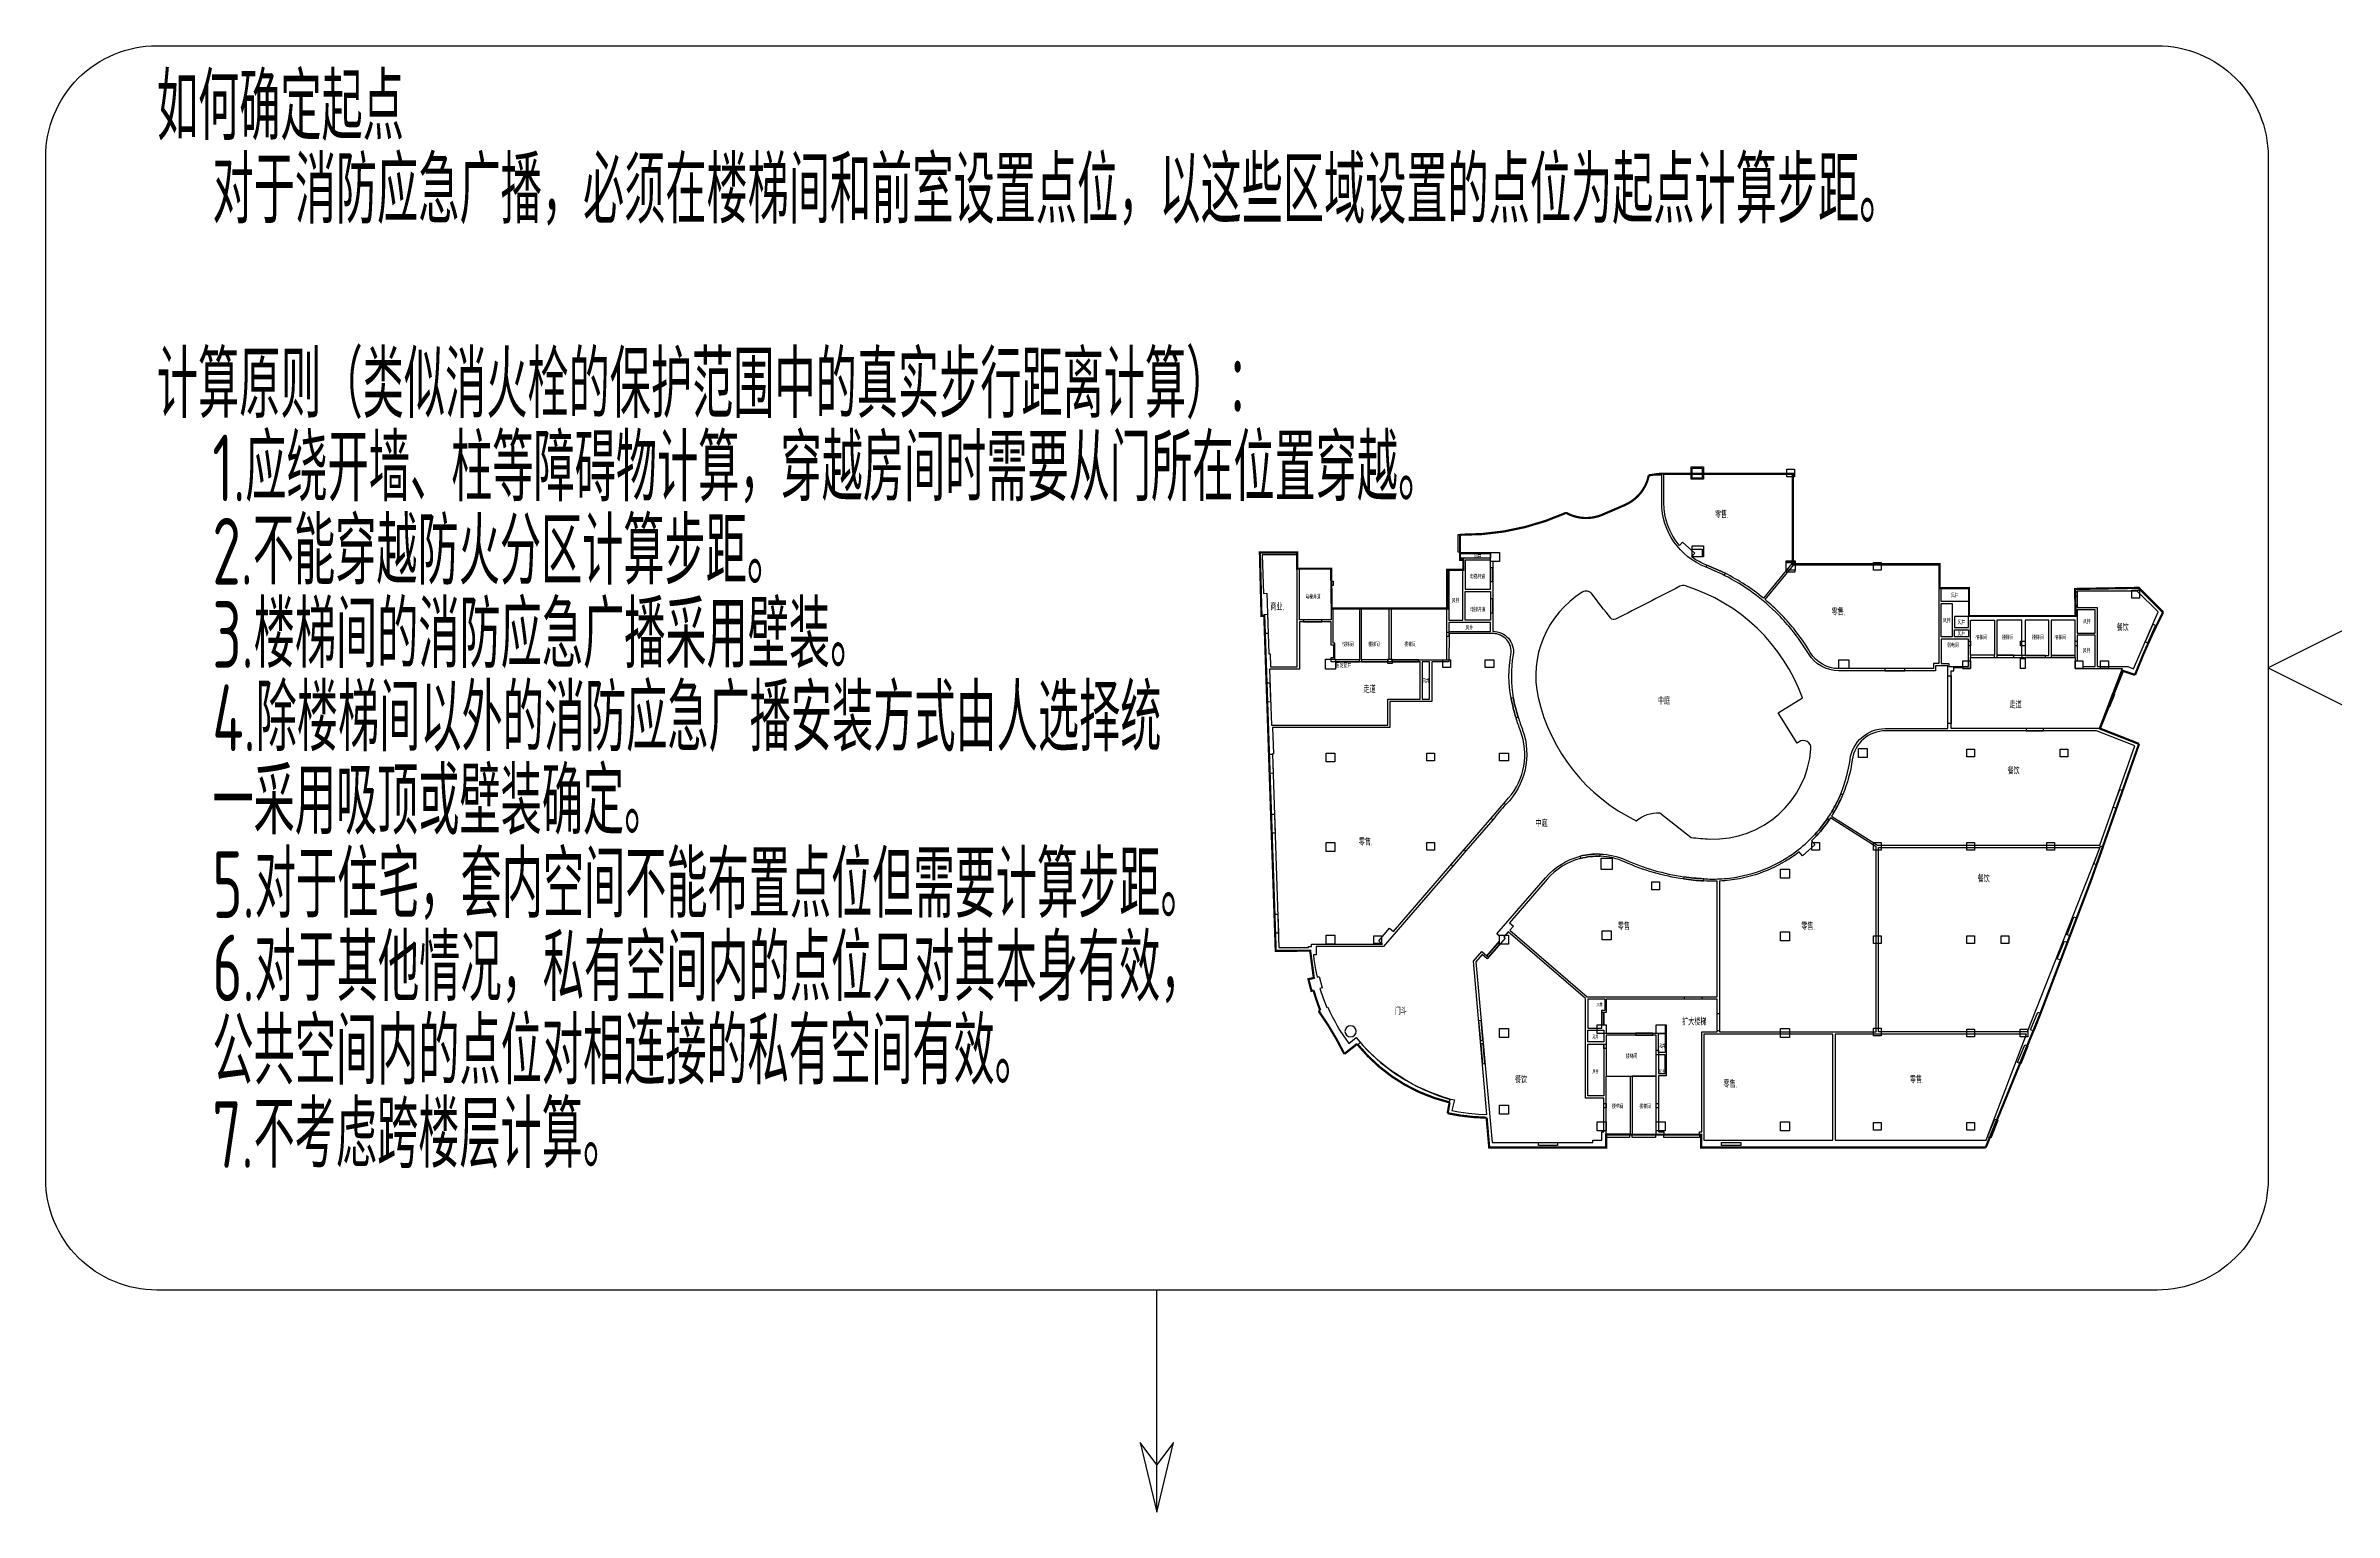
# Model space of a CAD drawing. Header units: millimetres. Extents: x -77018 to 517482, y 303285 to 1564785.
# Drawn here: x 55232 to 261177, y 563285 to 695285 of the extents above; entities that cross this region are included whole.
import ezdxf
from ezdxf.enums import TextEntityAlignment as Align

# ---------------------------------------------------------------- set-up
doc = ezdxf.new("R2010")
doc.units = ezdxf.units.MM
doc.header["$LTSCALE"] = 1000
doc.linetypes.add('DASH', pattern=[0.35, 0.25, -0.1])
doc.layers.add('AD-AREA-DIVD', color=1, linetype='Continuous', true_color=0xff0000)
for name, color, linetype in [('AD-AREA-OUTL', 31, 'Continuous'), ('AD-NAME-ROOM', 9, 'Continuous'), ('E-UNIV-DIAG', 2, 'Continuous'), ('E-UNIV-NOTE', 6, 'Continuous'), ('柱子', 7, 'Continuous'), ('门窗框线', 114, 'Continuous')]:
    doc.layers.add(name, color=color, linetype=linetype)
doc.styles.add('TH-STYLE3', font='tssdeng.shx', dxfattribs={"width": 0.65, "bigfont": 'tssdchn.shx'})

msp = doc.modelspace()

# ---------------------------------------------------------------- linework, layer by layer
at = {"layer": 'AD-AREA-DIVD', "linetype": 'DASH', "ltscale": 2, "const_width": 200}
msp.add_lwpolyline([(245780, 644296, 0.0277937), (243250, 638657), (242163, 639015), (240098, 633822), (243612, 632442, -0.0184976), (229813, 596119), (204205, 596119), (204205, 597269), (195655, 597269), (195655, 596119), (185133, 596119), (184899, 598798, -0.0474949), (181389, 599197), (181569, 600175, -0.1669327), (173244, 605441), (172096, 604534, 0.0388362), (169782, 608403), (169923, 608462, -0.0187664), (169318, 610267), (169135, 610213), (168860, 611264), (169348, 611379), (169018, 613833), (165920, 613819), (164888, 643982), (164639, 643974), (164494, 649669), (167853, 649669), (167853, 648219), (170903, 648219), (170955, 644629), (181355, 644629), (181355, 648119), (182805, 648119), (182805, 649019), (182503, 649019), (182503, 651269, 0.1084746), (192050, 653242, 0.2325357), (195324, 653078), (197324, 653940, 0.2461203), (199495, 656619), (200605, 656769), (212455, 656769), (212455, 648619), (225655, 648619), (225655, 646469), (228305, 646469), (228305, 643959), (237905, 643959), (237853, 646389), (243575, 646489)], format="xyb", close=True, dxfattribs=at)
at = {"layer": 'AD-AREA-OUTL'}
for points in [[(203303, 657369), (204403, 657369), (204403, 656269), (203303, 656269)], [(167853, 639369), (167853, 649469), (164701, 649469), (164820, 645991), (165120, 646002), (165306, 640556), (165406, 640560), (165446, 639369)], [(182503, 649569), (185253, 649569), (185253, 649169), (182503, 649169)], [(182953, 646369), (185253, 646369), (185253, 648969), (182953, 648969)], [(170903, 643619), (168053, 643619), (168053, 648219), (170903, 648219)], [(182753, 648069), (181503, 648069), (181503, 643569), (182753, 643569)], [(171103, 644609), (173453, 644609), (173453, 640019), (171253, 640019), (171253, 641519), (171103, 641519)], [(173653, 644609), (176103, 644609), (176103, 640019), (173653, 640019)], [(181303, 644609), (176303, 644609), (176303, 640019), (181303, 640019)], [(182953, 646169), (185253, 646169), (185253, 643569), (182953, 643569)], [(225803, 646419), (228253, 646419), (228253, 645269), (225803, 645269)], [(226803, 642069), (225803, 642069), (225803, 645069), (226803, 645069)], [(238053, 646189), (238053, 644719), (239853, 644719), (239853, 639419), (242611, 639419), (243125, 639209), (245322, 644317), (243451, 646189)], [(178903, 639819), (170903, 639819), (170903, 640219), (171153, 640219), (171153, 641319), (170903, 641319), (170903, 643419), (168053, 643419), (168053, 639169), (165353, 639169), (165526, 634119), (176003, 634119), (176003, 636469), (178903, 636469)], [(185253, 643369), (181503, 643369), (181503, 642569), (185253, 642569)], [(228253, 643919), (227003, 643919), (227003, 642919), (228253, 642919)], [(227003, 642719), (228253, 642719), (228253, 642069), (227003, 642069)], [(228453, 643589), (230603, 643589), (230603, 640429), (228453, 640429)], [(230803, 640419), (233053, 640419), (233053, 643589), (230803, 643589)], [(233353, 640409), (235503, 640409), (235503, 643579), (233353, 643579)], [(235703, 640409), (237853, 640409), (237853, 643579), (235703, 643579)], [(239653, 644519), (238053, 644519), (238053, 642419), (239653, 642419)], [(225803, 641869), (225803, 639669), (226503, 639669), (226503, 639419), (228253, 639419), (228253, 641869)], [(239653, 639419), (239653, 642218), (238053, 642219), (238053, 639919), (238553, 639919), (238553, 639419)], [(179753, 639819), (179103, 639819), (179103, 636469), (179753, 636469)], [(240021, 633819), (226703, 633819), (226703, 639019), (226953, 639019), (226953, 639319), (227753, 639319), (227753, 639219), (228453, 639219), (228453, 640219), (237853, 640219), (237853, 639219), (242082, 639219)], [(220153, 623119), (240071, 623119), (233558, 606519), (220153, 606519)], [(185396, 596569), (194453, 596569), (194453, 596769), (195253, 596769), (195253, 597519), (195453, 597519), (195453, 600569), (193803, 600569), (193803, 609523), (186848, 615525), (186455, 615069), (186568, 614971), (184944, 613088), (184490, 613480), (183918, 612818)], [(194003, 606869), (195253, 606869), (195253, 608469), (195553, 608469), (195553, 609469), (194003, 609469)], [(205653, 606519), (205653, 609469), (195653, 609469), (195653, 608269), (195453, 608269), (195453, 607169), (195653, 607169), (195653, 606419), (200153, 606419), (200153, 607169), (201053, 607169), (201053, 602569), (200353, 602569), (200353, 597519), (200853, 597519), (200853, 597319), (204053, 597319), (204053, 597519), (204253, 597519), (204253, 606519)], [(194003, 606669), (195453, 606669), (195453, 605619), (194003, 605619)], [(195653, 602549), (200153, 602549), (200153, 606219), (195653, 606219)], [(200953, 604669), (200353, 604669), (200353, 606369), (200953, 606369)], [(216053, 606319), (204453, 606319), (204453, 596769), (216053, 596769)], [(233479, 606319), (216253, 606319), (216253, 596769), (229848, 596769)], [(194003, 605419), (195453, 605419), (195453, 600769), (194003, 600769)], [(200953, 604469), (200353, 604469), (200353, 602769), (200953, 602769)], [(195653, 602549), (197803, 602549), (197803, 597319), (195653, 597319)], [(198003, 597319), (200153, 597319), (200153, 602549), (198003, 602549)]]:
    msp.add_lwpolyline(points, close=True, dxfattribs=at)
for points in [[(169553, 614219), (169553, 613469), (169316, 613469), (169362, 613032), (169494, 612150), (169640, 611448), (169833, 611494), (170094, 610498), (169902, 610442), (170183, 609568), (170514, 608725), (170518, 608715), (170610, 608755, 0.060062), (172493, 605491), (173157, 606023), (173791, 605257, 0.1267433), (181128, 600588), (181689, 600446), (181694, 600444), (181703, 600480), (181995, 600412), (181771, 599449), (182375, 599327), (183258, 599199), (184167, 599121), (184924, 599097), (183712, 612885), (184469, 613762), (184923, 613370), (186053, 614680), (186053, 615151), (185832, 615342), (190186, 620387, -0.1520211), (193313, 622335, -0.0729671), (195103, 622532, -0.0959666), (197400, 622001, 0.0344701), (199972, 621063, 0.0338173), (202648, 620483, 0.0229396), (204439, 620304, 0.0268272), (205853, 620291, 0.0368884), (207640, 620504, 0.0632545), (210641, 621493, 0.0556806), (212966, 622938, 0.040684), (214458, 624325, 0.0366286), (215573, 625738, 0.0141087), (215959, 626345, 0.0366286), (216765, 627954, 0.0636746), (217602, 631046, -0.3736362), (220774, 633819), (226403, 633819), (226403, 639469), (225303, 639469), (225303, 639019), (216600, 639019, -0.2635292), (213855, 640574, 0.0345318), (212381, 642687, 0.0243312), (211185, 644032, 0.0819471), (206288, 647615, 0.0243312), (204644, 648349, -0.307418), (200653, 654140), (200653, 656619), (199495, 656619, -0.2461203), (197324, 653940), (195324, 653078, -0.2325357), (192050, 653242, -0.1084646), (182503, 651269), (182503, 649669), (186053, 649669), (186053, 648869), (185453, 648869), (185453, 642569, -0.4718724), (187281, 640462, 0.0866338), (187302, 636589, 0.0335644), (187737, 634855, 0.0081928), (188134, 633691, -0.2904457), (186634, 626986, 0.0367123), (185458, 625623), (183029, 622808), (181853, 621445), (175617, 614219)], [(212403, 648705), (209819, 645553, 0.0548734), (206370, 647798, 0.0239422), (204726, 648532, -0.0269271), (204016, 648853, -0.039767), (203341, 649275), (203638, 649598), (202533, 650613), (202244, 650298, -0.1754822), (200853, 654140), (200853, 656719), (212403, 656719)], [(200485, 626228), (203304, 624026, 0.022334), (204990, 623883, 0.4050157), (214082, 632012, 0.630814), (213011, 632621, -0.025087), (212844, 632516), (211149, 635230), (213321, 636588, 0.234123), (202788, 646669, 0.1965205), (202298, 646628, -0.0001607), (196506, 643669, -0.3583085), (196072, 643764, -0.0001871), (194360, 645943, 0.3817894), (193507, 646094, 0.3209025), (189543, 636612, 0.2271121), (198358, 625527, -0.193706)], [(212551, 648569), (225603, 648569), (225603, 639669), (225103, 639669), (225103, 639219), (216600, 639219, -0.2635596), (214027, 640677, 0.0349117), (212531, 642820, 0.0237031), (211334, 644165, 0.0249509), (209971, 645427)], [(185453, 642369), (181529, 642369), (181503, 639819), (179953, 639819), (179953, 636269), (176203, 636269), (176203, 633919), (165633, 633919), (165713, 631565), (165614, 631562), (166210, 614119), (168867, 614119), (168867, 614219), (169153, 614219), (169153, 614419), (175525, 614419), (175184, 614713), (176164, 615848), (176505, 615554), (186483, 627117), (186880, 627577, 0.2751252), (187948, 633621, -0.015821), (187545, 634796, -0.026669), (187105, 636553, -0.0935378), (187084, 640496, 0.4726988)], [(215945, 625943), (220082, 623319), (240097, 623319), (243235, 632267), (239782, 633619), (220794, 633619, 0.3755286), (217800, 631018, -0.0636746), (216950, 627878, -0.0366286), (216130, 626243, -0.0140945)], [(186963, 616347), (187304, 616053), (186979, 615676), (193941, 609669), (205653, 609669), (205653, 620084, -0.0211432), (204419, 620105, -0.0201655), (202628, 620284, -0.0708229), (197319, 621819, 0.0971294), (195125, 622331, 0.0727771), (193336, 622134, 0.1534662), (190337, 620256)]]:
    msp.add_lwpolyline(points, format="xyb", close=True, dxfattribs=at)
msp.add_lwpolyline([(205853, 620091), (205853, 606519), (219953, 606519), (219953, 623164), (215838, 625775, -0.0038301), (215730, 625614, -0.0356848), (214616, 624200, -0.0134806), (214144, 623710), (214447, 623363), (213318, 622376), (213015, 622722, -0.117872), (207664, 620305, -0.0356847), (205876, 620092, -0.0004563), (205853, 620091, 1.2180455)], format="xyb", dxfattribs=at)
at = {"layer": 'E-UNIV-DIAG'}
msp.add_lwpolyline([(245232, 583285), (65232, 583285, -0.4142136), (55232, 593285), (55232, 685285, -0.4142136), (65232, 695285), (245232, 695285, -0.4142136), (255232, 685285), (255232, 593285, -0.4142136)], format="xyb", close=True, dxfattribs=at)
at = {"layer": 'E-UNIV-DIAG', "color": 3}
msp.add_lwpolyline([(275232, 629285), (339232, 629285), (319232, 639285), (339232, 649285), (275232, 649285), (255232, 639285)], close=True, dxfattribs=at)
at = {"layer": 'E-UNIV-DIAG'}
for points in [[(155232, 563285), (155232, 583285)], [(155232, 563285), (156732, 569561), (155232, 567561), (153732, 569561), (155232, 563285)]]:
    msp.add_lwpolyline(points, dxfattribs=at)
at = {"layer": '柱子'}
for points in [[(203403, 657269), (204303, 657269), (204303, 656369), (203403, 656369)], [(203403, 657269), (204303, 657269), (204303, 656369), (203403, 656369)], [(211903, 657169), (212603, 657169), (212603, 656469), (211903, 656469)], [(185253, 649669), (186053, 649669), (186053, 648869), (185253, 648869)], [(203403, 650269), (204403, 650269), (204403, 649269), (203403, 649269)], [(203403, 649969), (204303, 649969), (204303, 649269), (203403, 649269)], [(203403, 649969), (204303, 649969), (204303, 649269), (203403, 649269)], [(212653, 648769), (211853, 648769), (211853, 648919), (212653, 648919), (212653, 648769)], [(211853, 648769), (212653, 648769), (212653, 648069), (211853, 648069)], [(219703, 648769), (220403, 648769), (220403, 648069), (219703, 648069)], [(170903, 646699), (170903, 647099), (171103, 647099), (171103, 646699)], [(212653, 648069), (211853, 648069), (211853, 647919), (212653, 647919), (212653, 648069)], [(237853, 646119), (238053, 646119), (238053, 645719), (237853, 645719)], [(242953, 646269), (243653, 646269), (243653, 645569), (242953, 645569)], [(181303, 642099), (181303, 642499), (181503, 642499), (181503, 642099)], [(228253, 641679), (228453, 641679), (228453, 641279), (228253, 641279)], [(232953, 641679), (233353, 641679), (233353, 641279), (232953, 641279)], [(237853, 641679), (238053, 641679), (238053, 641279), (237853, 641279), (237853, 641679)], [(170403, 640069), (171303, 640069), (171303, 639169), (170403, 639169)], [(176003, 640069), (176403, 640069), (176403, 639669), (176003, 639669)], [(180953, 640019), (181653, 640019), (181653, 639319), (180953, 639319)], [(184753, 640019), (185553, 640019), (185553, 639319), (184753, 639319)], [(216603, 640019), (217503, 640019), (217503, 639219), (216603, 639219)], [(227753, 639919), (228453, 639919), (228453, 639219), (227753, 639219)], [(232953, 640119), (233353, 640119), (233353, 639219), (232953, 639219)], [(237853, 639919), (238553, 639919), (238553, 639219), (237853, 639219)], [(240153, 639919), (240853, 639919), (240853, 639219), (240153, 639219)], [(170453, 631619), (171253, 631619), (171253, 630819), (170453, 630819)], [(179503, 631619), (180203, 631619), (180203, 630919), (179503, 630919)], [(186053, 631619), (186853, 631619), (186853, 630919), (186053, 630919)], [(218353, 632019), (219153, 632019), (219153, 631219), (218353, 631219)], [(228103, 631969), (228803, 631969), (228803, 631269), (228103, 631269)], [(236503, 631969), (237203, 631969), (237203, 631269), (236503, 631269)], [(170453, 623569), (171253, 623569), (171253, 622769), (170453, 622769)], [(179503, 623569), (180203, 623569), (180203, 622869), (179503, 622869)], [(195203, 622144), (196203, 622144), (196203, 621144), (195203, 621144)], [(214153, 623569), (214853, 623569), (214853, 622869), (214153, 622869)], [(219703, 623569), (220403, 623569), (220403, 622869), (219703, 622869)], [(228103, 623569), (228803, 623569), (228803, 622869), (228103, 622869)], [(235303, 623569), (236003, 623569), (236003, 622869), (235303, 622869)], [(199753, 620019), (200453, 620019), (200453, 619319), (199753, 619319)], [(211353, 621169), (212153, 621169), (212153, 620369), (211353, 620369)], [(170453, 615219), (171253, 615219), (171253, 614419), (170453, 614419)], [(174753, 615169), (175453, 615169), (175453, 614469), (174753, 614469)], [(186053, 615219), (186853, 615219), (186853, 614419), (186053, 614419)], [(195303, 615619), (196103, 615619), (196103, 614819), (195303, 614819)], [(211353, 615519), (212153, 615519), (212153, 614719), (211353, 614719)], [(219703, 615169), (220403, 615169), (220403, 614469), (219703, 614469)], [(228103, 615169), (228803, 615169), (228803, 614469), (228103, 614469)], [(231203, 615169), (231903, 615169), (231903, 614469), (231203, 614469)], [(186053, 606819), (186853, 606819), (186853, 606019), (186053, 606019)], [(194853, 607169), (195653, 607169), (195653, 606369), (194853, 606369)], [(200153, 607169), (200953, 607169), (200953, 606369), (200153, 606369)], [(211353, 606819), (212153, 606819), (212153, 606019), (211353, 606019)], [(219703, 606869), (220403, 606869), (220403, 606169), (219703, 606169)], [(228103, 606769), (228803, 606769), (228803, 606069), (228103, 606069)], [(232903, 606769), (233603, 606769), (233603, 606069), (232903, 606069)], [(195453, 605019), (195453, 605419), (195653, 605419), (195653, 605019)], [(200153, 604469), (200153, 604869), (200353, 604869), (200353, 604469)], [(186053, 599919), (186853, 599919), (186853, 599119), (186053, 599119)], [(195453, 599679), (195453, 600079), (195653, 600079), (195653, 599679)], [(200153, 599679), (200153, 600079), (200353, 600079), (200353, 599679)], [(194853, 598419), (195653, 598419), (195653, 597619), (194853, 597619)], [(200153, 598419), (200953, 598419), (200953, 597619), (200153, 597619)], [(211353, 598419), (212153, 598419), (212153, 597619), (211353, 597619)], [(219703, 598369), (220403, 598369), (220403, 597669), (219703, 597669)], [(228103, 598369), (228803, 598369), (228803, 597669), (228103, 597669)]]:
    msp.add_lwpolyline(points, close=True, dxfattribs=at)
msp.add_lwpolyline([(173153, 606569, 1), (172153, 606569, 1), (173153, 606569, 1)], format="xyb", close=True, dxfattribs=at)
at = {"layer": '门窗框线'}
for points in [[(182503, 651269), (182303, 651269), (182303, 649719), (182503, 649719)], [(185453, 645489), (185253, 645489), (185253, 644249), (185453, 644249)], [(170073, 643619), (168433, 643619), (168433, 643419), (170073, 643419)], [(244166, 641639), (244416, 641531), (245103, 643108), (244854, 643218)], [(173453, 640019), (171303, 640019), (171303, 639819), (173453, 639819)], [(178753, 640019), (176403, 640019), (176403, 639819), (178753, 639819)], [(222523, 639219), (220723, 639219), (220723, 639019), (222523, 639019)], [(226403, 638569), (226703, 638569), (226703, 634269), (226403, 634269)], [(226953, 639419), (227753, 639419), (227753, 639319), (226953, 639319)], [(230603, 640429), (228453, 640429), (228453, 640219), (230603, 640219)], [(232353, 640419), (230803, 640419), (230803, 640229), (232353, 640229)], [(235203, 640409), (233053, 640409), (233053, 640219), (235203, 640219)], [(237853, 640409), (235703, 640409), (235703, 640219), (237853, 640219)], [(240989, 635801), (241418, 636922), (241231, 636993), (240802, 635873)], [(235003, 633819), (233453, 633819), (233453, 633619), (235003, 633619)], [(242142, 628245), (241555, 626638), (241284, 626739), (241884, 628341)], [(240396, 623160), (239809, 621552), (239538, 621654), (240138, 623256)], [(237995, 616772), (237409, 615165), (237138, 615266), (237738, 616868)], [(237189, 614561), (236546, 612965), (236257, 613085), (236909, 614676)], [(202703, 609669), (204253, 609669), (204253, 609469), (202703, 609469)], [(184404, 607550), (184182, 607531), (184340, 605738), (184567, 605758)], [(195453, 608269), (195253, 608269), (195253, 607169), (195453, 607169)], [(205653, 608169), (205853, 608169), (205853, 606619), (205653, 606619)], [(199853, 606419), (198303, 606419), (198303, 606219), (199853, 606219)], [(184588, 605458), (184366, 605439), (184524, 603646), (184751, 603666)], [(195703, 597319), (197753, 597319), (197753, 597019), (195703, 597019)], [(198003, 597319), (200103, 597319), (200103, 597019), (198003, 597019)], [(200853, 597319), (204053, 597319), (204053, 597019), (200853, 597019)], [(206043, 596569), (207763, 596569), (207763, 596294), (206043, 596294)]]:
    msp.add_lwpolyline(points, close=True, dxfattribs=at)
at = {"layer": '门窗框线', "elevation": 0}
for points in [[(185453, 648289), (185253, 648289), (185253, 647049), (185453, 647049)], [(176003, 640019), (173653, 640019), (173653, 639819), (176003, 639819)], [(234778, 608175), (234135, 606579), (233845, 606698), (234497, 608290)], [(233612, 605230), (232969, 603635), (232679, 603754), (233331, 605345)], [(230902, 598560), (230259, 596965), (229970, 597084), (230622, 598675)], [(189571, 596569), (191291, 596569), (191291, 596294), (189571, 596294)]]:
    msp.add_lwpolyline(points, close=True, dxfattribs=at)
at = {"layer": '门窗框线'}
for points in [[(206370, 647798), (206288, 647615, 0.0243312), (204644, 648349), (204726, 648532), (205566, 648183)], [(187302, 636589), (187105, 636553, 0.026669), (187545, 634796), (187737, 634855, -0.0335644)], [(186483, 627117), (186634, 626986, 0.0367123), (185458, 625623), (185307, 625754)], [(215959, 626345), (216138, 626255, 0.035394), (216945, 627864), (216765, 627954, -0.0366274)], [(214458, 624325), (214616, 624200, 0.0356848), (215730, 625614), (215573, 625738, -0.036629)], [(202648, 620483), (202628, 620284, 0.0201655), (204419, 620105), (204439, 620304, -0.0229396)]]:
    msp.add_lwpolyline(points, format="xyb", close=True, dxfattribs=at)
at = {"layer": '门窗框线', "elevation": 0}
for points in [[(165184, 644114), (165243, 642395), (164943, 642385), (164885, 644104), (165184, 644114)], [(165395, 637938), (165454, 636219), (165154, 636208), (165096, 637927), (165395, 637938)], [(165614, 631522), (165674, 629803), (165373, 629793), (165315, 631512), (165614, 631522)], [(165799, 626125), (165858, 624406), (165558, 624396), (165500, 626115), (165799, 626125)]]:
    msp.add_lwpolyline(points, dxfattribs=at)
at = {"layer": '门窗框线'}
for points in [[(182877, 622939), (183029, 622808), (181853, 621445), (181701, 621576), (182877, 622939)], [(166107, 617130), (166166, 615411), (165866, 615401), (165808, 617120), (166107, 617130)], [(184923, 613370), (185074, 613240), (186054, 614375), (185903, 614506), (184923, 613370)]]:
    msp.add_lwpolyline(points, dxfattribs=at)
msp.add_lwpolyline([(193313, 622335), (193336, 622134, -0.0727771), (195125, 622331), (195103, 622532, 0.0729671), (193313, 622335)], format="xyb", dxfattribs=at)
at = {"layer": '门窗框线', "elevation": 0}
msp.add_lwpolyline([(173525, 605573), (173283, 605331, 0.163063), (181546, 600206), (181610, 600473, -0.1451777)], format="xyb", close=True, dxfattribs=at)

# ---------------------------------------------------------------- texts
at = {"layer": 'AD-NAME-ROOM', "style": 'TH-STYLE3', "width": 0.7}
for s, p in [('零售.', (205445, 652783)), ('商业.', (165436, 644474)), ('零售.', (215947, 644021)), ('餐饮', (241588, 642605)), ('走道', (173816, 637052)), ('走道', (231953, 635658)), ('餐饮', (231773, 629707)), ('零售.', (173393, 623301)), ('餐饮', (229079, 619989)), ('零售', (196697, 615710)), ('零售.', (213212, 615710)), ('门斗', (176623, 608063)), ('扩大楼梯', (202491, 607117)), ('餐饮', (187446, 601912)), ('零售.', (206205, 601512)), ('零售.', (222985, 601912))]:
    msp.add_text(s, height=600, rotation=0.00306, dxfattribs=at).set_placement(p)
at = {"layer": 'AD-NAME-ROOM', "linetype": 'ByBlock', "style": 'TH-STYLE3'}
for s, height, rotation, width, p in [('风井', 350, 0.00306, 0.7, (184101, 649370)), ('电梯井道', 375, 0.00306, 0.7, (184075, 647537)), ('电梯井道', 375, 0.00306, 0.7, (169277, 645716)), ('风井', 375, 0.00306, 0.7, (182102, 645371)), ('电梯井道', 375, 0.00306, 0.7, (184108, 644569)), ('风井', 375, 0.00306, 0.7, (227026, 645842)), ('风井', 375, 0.00306, 0.7, (183339, 642929)), ('风井', 375, 0.00306, 0.7, (226301, 643567)), ('风井', 375, 0.00306, 0.7, (227626, 643417)), ('风井', 375, 0.00306, 0.7, (227626, 642392)), ('风井', 375, 0.00306, 0.7, (238901, 643480)), ('楼梯间', 375, 0.00306, 0.7, (172410, 641449)), ('楼梯间', 375, 0.00306, 0.7, (174759, 641449)), ('楼梯间', 375, 0.00306, 0.7, (178015, 641449)), ('弱电间', 375, 0.00306, 0.7, (226861, 641372)), ('楼梯间', 375, 0.00306, 0.7, (229406, 642068)), ('楼梯间', 375, 0.00306, 0.7, (231801, 642068)), ('楼梯间', 375, 0.00306, 0.7, (234503, 642068)), ('楼梯间', 375, 0.00306, 0.7, (236516, 642068)), ('风井', 375, 0.00306, 0.7, (238887, 640871)), ('固定窗井', 375, 0.00306, 0.7, (172029, 639550)), ('风井', 375, 0.00306, 0.7, (179426, 638142)), ('水井', 350, 359.99716, 0.6, (195056, 608983)), ('风井', 350, 359.99716, 0.6, (194665, 606080)), ('楼梯间', 375, 0.00306, 0.7, (197937, 604368)), ('风井', 350, 359.99716, 0.6, (200687, 605266)), ('风井', 350, 359.99716, 0.6, (194700, 602959)), ('风井', 350, 359.99716, 0.6, (200706, 602959)), ('楼梯间', 375, 0.00306, 0.7, (196697, 599863)), ('楼梯间', 375, 0.00306, 0.7, (199165, 599863))]:
    msp.add_text(s, height=height, rotation=rotation, dxfattribs=dict(at, width=width)).set_placement(p, align=Align.MIDDLE)
at = {"layer": 'AD-NAME-ROOM', "style": 'TH-STYLE3', "width": 0.7}
for p in [(200864, 636375), (189836, 625347)]:
    msp.add_text('中庭', height=600, rotation=0.00306, dxfattribs=at).set_placement(p, align=Align.MIDDLE)
at = {"layer": 'E-UNIV-NOTE', "style": 'TH-STYLE3', "width": 0.65}
for s, p in [('如何确定起点', (65232, 689785)), ('对于消防应急广播，必须在楼梯间和前室设置点位，以这些区域设置的点位为起点计算步距。', (70232, 682285)), ('计算原则（类似消火栓的保护范围中的真实步行距离计算）：', (65232, 664785)), ('1.应绕开墙、柱等障碍物计算，穿越房间时需要从门所在位置穿越。', (70232, 657285)), ('2.不能穿越防火分区计算步距。', (70232, 649785)), ('3.楼梯间的消防应急广播采用壁装。', (70232, 642285)), ('4.除楼梯间以外的消防应急广播安装方式由人选择统', (70232, 634785)), ('一采用吸顶或壁装确定。', (70232, 627285)), ('5.对于住宅，套内空间不能布置点位但需要计算步距。', (70232, 619785)), ('6.对于其他情况，私有空间内的点位只对其本身有效，', (70232, 612285)), ('公共空间内的点位对相连接的私有空间有效。', (70232, 604785)), ('7.不考虑跨楼层计算。', (70232, 597285))]:
    msp.add_text(s, height=6000, dxfattribs=at).set_placement(p, align=Align.MIDDLE_LEFT)

doc.saveas('drawing.dxf')
